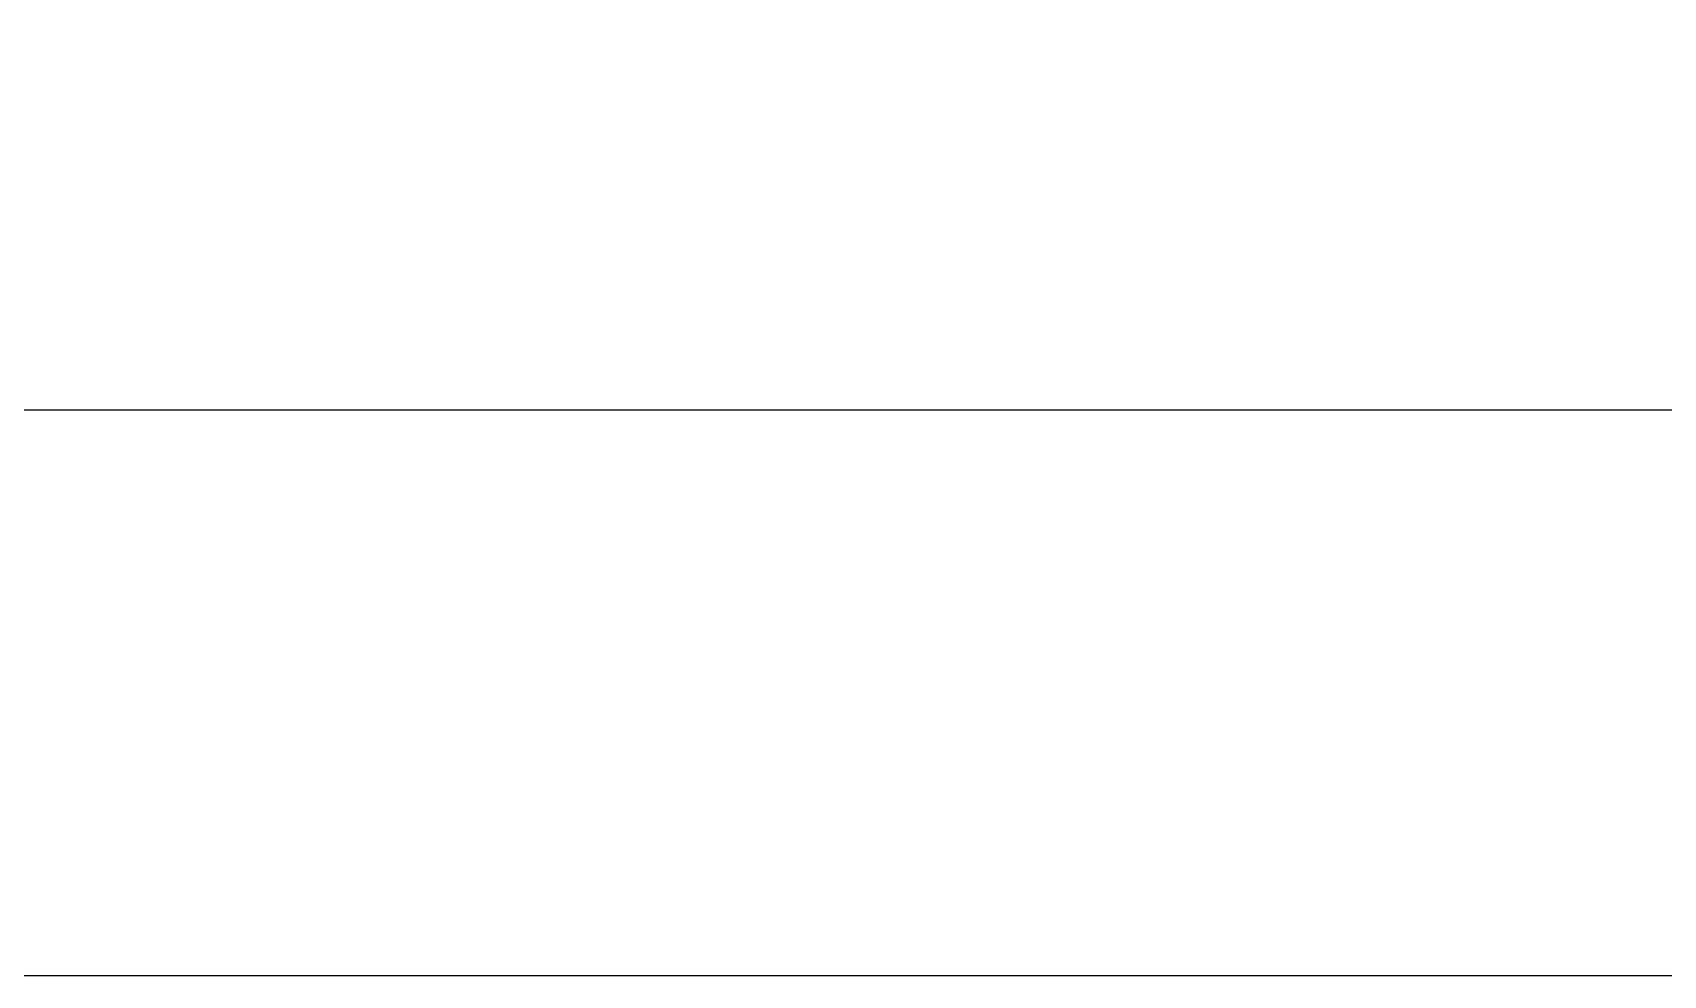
# Model space of a CAD drawing. Header units: centimetres. Extents: x 0 to 1084401, y -139216 to 99734.
# Drawn here: x 903219.74 to 903262.98, y 12151.48 to 12176.48 of the extents above; entities that cross this region are included whole.
import ezdxf

# ---------------------------------------------------------------- set-up
doc = ezdxf.new("R2010")
doc.units = ezdxf.units.CM
doc.header["$LTSCALE"] = 4
doc.layers.add('0.6', color=6, linetype='Continuous')

msp = doc.modelspace()

# ---------------------------------------------------------------- linework, layer by layer
at = {"layer": '0.6'}
for points in [[(903184.0019350427, 12166.47670687522), (903384.0019350427, 12166.47670687522), (903384.0019350427, 12176.47670687522)], [(903169.0019350427, 12151.47670687522), (903399.0019350427, 12151.47670687522)]]:
    msp.add_lwpolyline(points, dxfattribs=at)

doc.saveas('drawing.dxf')
